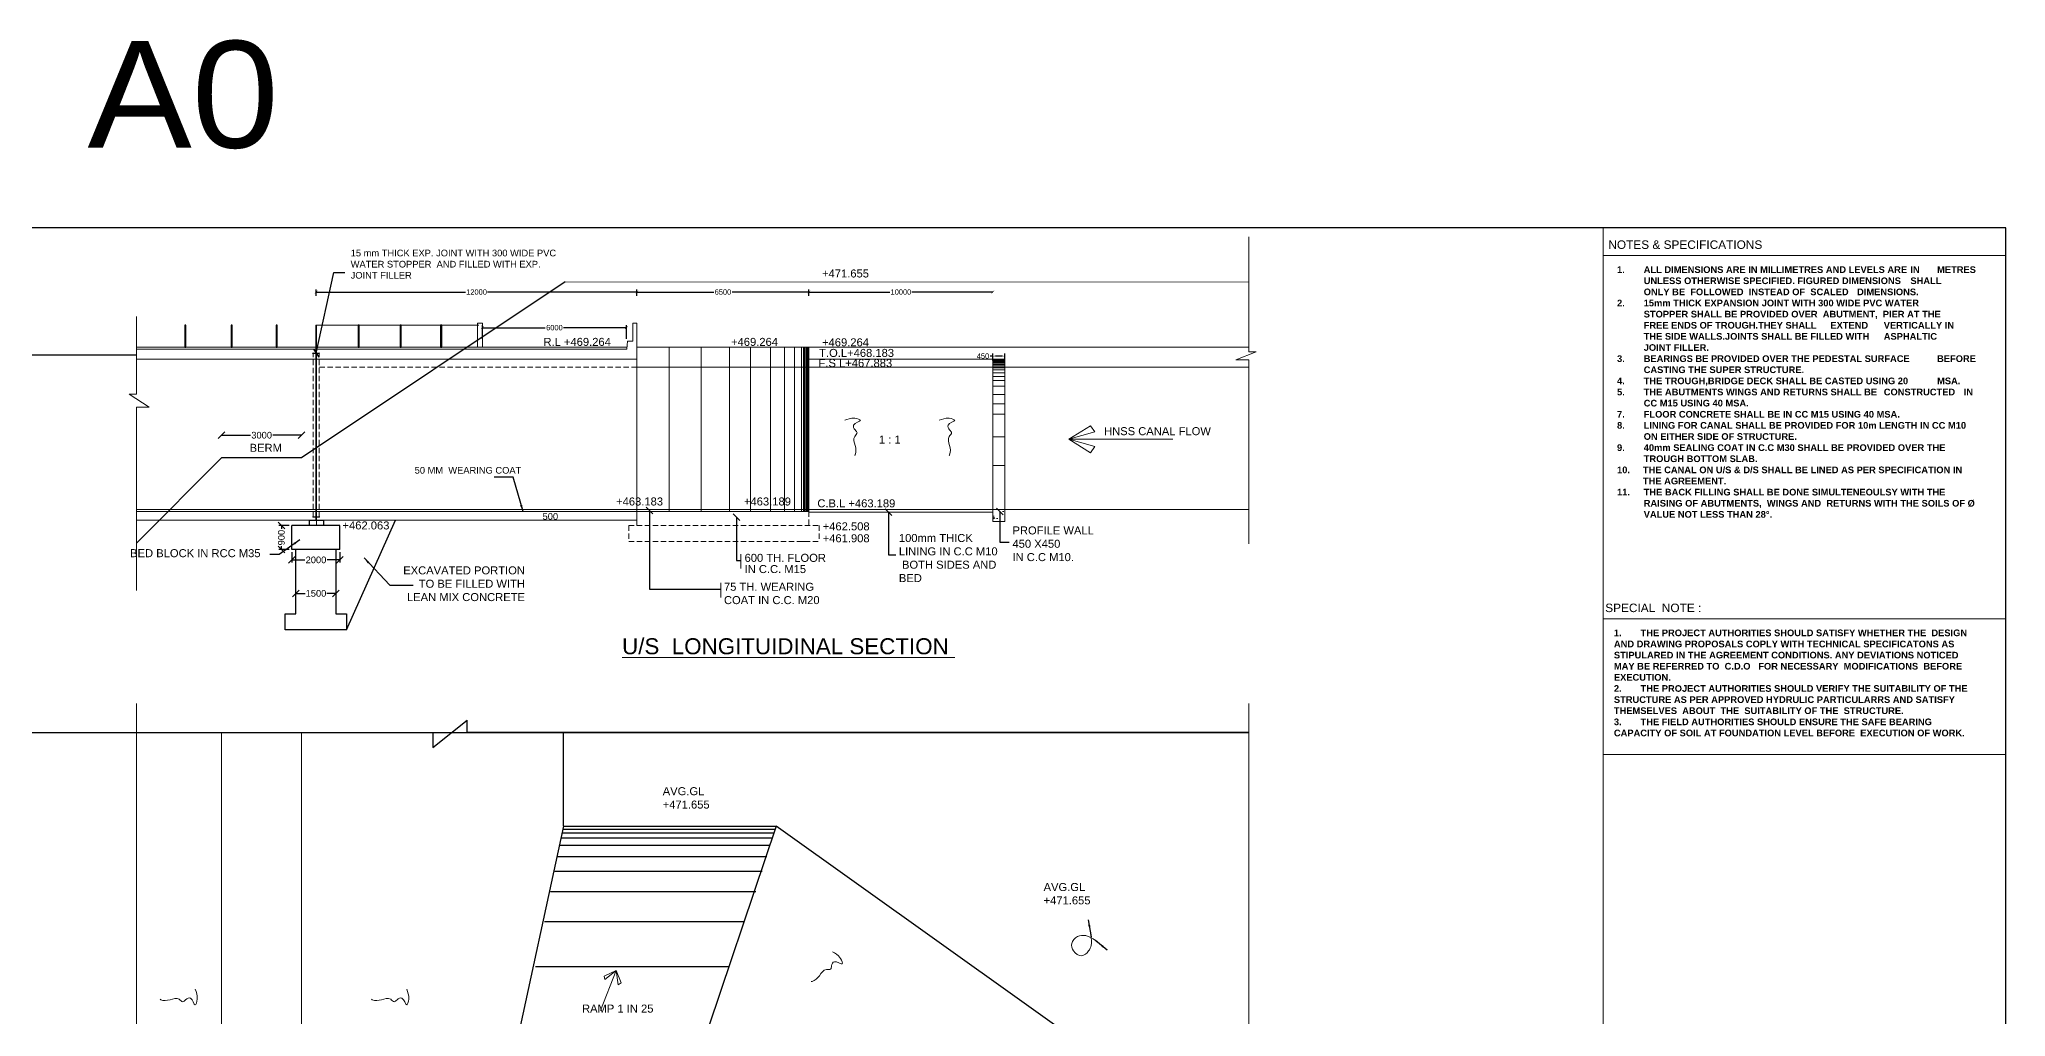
# Model space of a CAD drawing. Extents: x -793889 to 280349, y -1411811 to 21515.
# Drawn here: x -413154 to -339429, y -415725 to -379114 of the extents above; entities that cross this region are included whole.
import ezdxf

# ---------------------------------------------------------------- set-up
doc = ezdxf.new("R2010")
doc.units = 0
doc.header["$LTSCALE"] = 800
doc.header["$MEASUREMENT"] = 0
doc.linetypes.add('DASHDOT', pattern=[1, 0.5, -0.25, 0, -0.25])
doc.linetypes.add('HIDDEN', pattern=[0.375, 0.25, -0.125])
doc.layers.get('0').update_dxf_attribs({"linetype": 'CONTINUOUS'})
doc.layers.get('Defpoints').update_dxf_attribs({"linetype": 'CONTINUOUS'})
for name, color, linetype in [('BD', 6, 'CONTINUOUS'), ('HAT', 8, 'CONTINUOUS'), ('OPEN', 8, 'CONTINUOUS'), ('PLAN', 10, 'CONTINUOUS'), ('TEXT', 133, 'CONTINUOUS')]:
    doc.layers.add(name, color=color, linetype=linetype)
doc.styles.add('123', font='arial.ttf')
doc.styles.add('A', font='swissb.ttf')
doc.styles.add('ROMANS', font='swiss.ttf')
doc.styles.get("Standard").update_dxf_attribs({"font": 'swiss.ttf'})
doc.dimstyles.new('Aqueduct', dxfattribs={"dimscale": 0, "dimtxt": 250, "dimasz": 250, "dimexe": 100, "dimexo": 100, "dimgap": 50, "dimtad": 0, "dimdec": 0, "dimdsep": 46, "dimtxsty": 'ROMANS', "dimblk": 'OBLIQUE', "dimcen": 2.5, "dimclrd": 8, "dimclre": 8, "dimclrt": 7, "dimadec": 0, "dimazin": 0, "dimtfac": 1, "dimtdec": 0, "dimtmove": 2, "dimatfit": 3, "dimfxl": 100, "dimtolj": 1, "dimtzin": 0, "dimarcsym": 0})
doc.dimstyles.get("Standard").update_dxf_attribs({"dimscale": 0, "dimtxt": 250, "dimasz": 150, "dimexe": 200, "dimexo": 100, "dimgap": 100, "dimtad": 1, "dimdec": 4, "dimdsep": 46, "dimlunit": 6, "dimtxsty": 'Standard', "dimblk1": 'OBLIQUE', "dimblk2": 'OBLIQUE', "dimsah": 1, "dimcen": 2.5, "dimclrd": 5, "dimclre": 5, "dimclrt": 7, "dimadec": 0, "dimazin": 0, "dimtfac": 1, "dimtdec": 4, "dimtmove": 2, "dimatfit": 3, "dimldrblk": 'OBLIQUE', "dimfxl": 200, "dimtolj": 1, "dimtzin": 0, "dimarcsym": 0})
doc.dimstyles.new('STANDARD$0', dxfattribs={"dimscale": 88.888889, "dimtxt": 0.02, "dimasz": 0.02, "dimexe": 0.05, "dimexo": 0.1, "dimgap": 0.002, "dimtad": 2, "dimdec": 0, "dimzin": 1, "dimdsep": 46, "dimtxsty": 'Standard', "dimcen": 0.09, "dimadec": 0, "dimazin": 0, "dimtfac": 1, "dimtdec": 4, "dimtofl": 0, "dimtmove": 0, "dimatfit": 3, "dimfxl": 1, "dimtolj": 1, "dimtzin": 1, "dimarcsym": 0})

# ---------------------------------------------------------------- blocks, each defined once
blk = doc.blocks.new('_ArchTick')
at = {"color": 0, "linetype": 'ByBlock', "const_width": 0.15}
blk.add_lwpolyline([(-0.5, -0.5), (0.5, 0.5)], dxfattribs=at)
blk = doc.blocks.new('*D216')
at = {"layer": 'Defpoints', "color": 0, "ltscale": 0.25, "transparency": 16777216}
for p in [(-402774, -388580), (-402774, -388823), (-390747, -388823)]:
    blk.add_point(p, dxfattribs=at)
at = {"layer": 'HAT', "color": 8, "lineweight": -2, "ltscale": 0.25, "transparency": 16777216}
for p, q in [((-402774, -388723), (-402774, -388480)), ((-390747, -388723), (-390747, -388480)), ((-402774, -388580), (-397174, -388580)), ((-390747, -388580), (-396347, -388580))]:
    blk.add_line(p, q, dxfattribs=at)
at = {"layer": 'HAT', "color": 8, "lineweight": -2, "ltscale": 0.25, "transparency": 16777216, "xscale": 100, "yscale": 100, "zscale": 100, "rotation": 180}
blk.add_blockref('_ArchTick', (-402774, -388580), dxfattribs=at)
at = {"layer": 'HAT', "color": 8, "lineweight": -2, "ltscale": 0.25, "transparency": 16777216, "xscale": 100, "yscale": 100, "zscale": 100}
blk.add_blockref('_ArchTick', (-390747, -388580), dxfattribs=at)
at = {"layer": 'HAT', "color": 7, "lineweight": 13, "ltscale": 0.25, "transparency": 16777216, "insert": (-396761, -388580), "char_height": 200, "attachment_point": 5, "style": 'ROMANS'}
blk.add_mtext('\\A1;12000', dxfattribs=at)
blk = doc.blocks.new('*D217')
at = {"layer": 'Defpoints', "color": 0, "ltscale": 0.25, "transparency": 16777216}
for p in [(-390747, -388580), (-390747, -388823), (-384297, -388823)]:
    blk.add_point(p, dxfattribs=at)
at = {"layer": 'HAT', "color": 8, "lineweight": -2, "ltscale": 0.25, "transparency": 16777216}
for p, q in [((-390747, -388723), (-390747, -388480)), ((-384297, -388723), (-384297, -388480)), ((-390747, -388580), (-387868, -388580)), ((-384297, -388580), (-387176, -388580))]:
    blk.add_line(p, q, dxfattribs=at)
at = {"layer": 'HAT', "color": 8, "lineweight": -2, "ltscale": 0.25, "transparency": 16777216, "xscale": 100, "yscale": 100, "zscale": 100, "rotation": 180}
blk.add_blockref('_ArchTick', (-390747, -388580), dxfattribs=at)
at = {"layer": 'HAT', "color": 8, "lineweight": -2, "ltscale": 0.25, "transparency": 16777216, "xscale": 100, "yscale": 100, "zscale": 100}
blk.add_blockref('_ArchTick', (-384297, -388580), dxfattribs=at)
at = {"layer": 'HAT', "color": 7, "lineweight": 13, "ltscale": 0.25, "transparency": 16777216, "insert": (-387522, -388580), "char_height": 200, "attachment_point": 5, "style": 'ROMANS'}
blk.add_mtext('\\A1;6500', dxfattribs=at)
blk = doc.blocks.new('*D218')
at = {"layer": 'Defpoints', "color": 0, "ltscale": 0.25, "transparency": 16777216}
for p in [(-384297, -388580), (-384297, -388580), (-377403, -388580)]:
    blk.add_point(p, dxfattribs=at)
at = {"layer": 'HAT', "color": 8, "lineweight": -2, "ltscale": 0.25, "transparency": 16777216}
for p, q in [((-384297, -388580), (-381264, -388580)), ((-377403, -388580), (-380436, -388580))]:
    blk.add_line(p, q, dxfattribs=at)
at = {"layer": 'HAT', "color": 8, "lineweight": -2, "ltscale": 0.25, "transparency": 16777216, "xscale": 100, "yscale": 100, "zscale": 100, "rotation": 180}
blk.add_blockref('_ArchTick', (-384297, -388580), dxfattribs=at)
at = {"layer": 'HAT', "color": 8, "lineweight": -2, "ltscale": 0.25, "transparency": 16777216, "xscale": 100, "yscale": 100, "zscale": 100}
blk.add_blockref('_ArchTick', (-377403, -388580), dxfattribs=at)
at = {"layer": 'HAT', "color": 7, "lineweight": 13, "ltscale": 0.25, "transparency": 16777216, "insert": (-380850, -388580), "char_height": 200, "attachment_point": 5, "style": 'ROMANS'}
blk.add_mtext('\\A1;10000', dxfattribs=at)
blk = doc.blocks.new('*D219')
at = {"layer": 'Defpoints', "color": 0, "ltscale": 0.25, "transparency": 16777216}
for p in [(-396539, -389915), (-396539, -390435), (-391143, -390435)]:
    blk.add_point(p, dxfattribs=at)
at = {"layer": 'HAT', "color": 8, "lineweight": -2, "ltscale": 0.25, "transparency": 16777216}
for p, q in [((-396539, -390335), (-396539, -389815)), ((-396539, -389915), (-394187, -389915)), ((-391143, -389915), (-393495, -389915)), ((-391143, -390335), (-391143, -389815))]:
    blk.add_line(p, q, dxfattribs=at)
at = {"layer": 'HAT', "color": 8, "lineweight": -2, "ltscale": 0.25, "transparency": 16777216, "xscale": 100, "yscale": 100, "zscale": 100, "rotation": 180}
blk.add_blockref('_ArchTick', (-396539, -389915), dxfattribs=at)
at = {"layer": 'HAT', "color": 8, "lineweight": -2, "ltscale": 0.25, "transparency": 16777216, "xscale": 100, "yscale": 100, "zscale": 100}
blk.add_blockref('_ArchTick', (-391143, -389915), dxfattribs=at)
at = {"layer": 'HAT', "color": 7, "lineweight": 13, "ltscale": 0.25, "transparency": 16777216, "insert": (-393841, -389915), "char_height": 200, "attachment_point": 5, "style": 'ROMANS'}
blk.add_mtext('\\A1;6000', dxfattribs=at)
blk = doc.blocks.new('*D220')
at = {"layer": 'Defpoints', "color": 0, "ltscale": 0.25, "transparency": 16777216}
for p in [(-377403, -390979), (-377403, -391139), (-376953, -391139)]:
    blk.add_point(p, dxfattribs=at)
at = {"layer": 'HAT', "color": 8, "lineweight": -2, "ltscale": 0.25, "transparency": 16777216}
for p, q in [((-377403, -390979), (-377503, -390979)), ((-377403, -391139), (-377403, -390879)), ((-377053, -390979), (-377303, -390979)), ((-376953, -391139), (-376953, -390879))]:
    blk.add_line(p, q, dxfattribs=at)
at = {"layer": 'HAT', "color": 8, "ltscale": 0.25, "transparency": 16777216}
for points in [[(-377303, -390962), (-377303, -390996), (-377403, -390979)], [(-377053, -390962), (-377053, -390996), (-376953, -390979)]]:
    blk.add_solid(points, dxfattribs=at)
at = {"layer": 'HAT', "color": 0, "lineweight": 13, "ltscale": 0.25, "transparency": 16777216, "insert": (-377773, -390979), "char_height": 200, "attachment_point": 5, "style": 'ROMANS'}
blk.add_mtext('\\A1;450', dxfattribs=at)
blk = doc.blocks.new('_OBLIQUE')
at = {"color": 0, "linetype": 'ByBlock'}
blk.add_line((-0.5, -0.5), (0.5, 0.5), dxfattribs=at)
blk = doc.blocks.new('*D221')
at = {"color": 8, "lineweight": -2, "ltscale": 0.25, "transparency": 16777216}
for p, q in [((-403782, -397330), (-404180, -397330)), ((-404080, -397330), (-404080, -397454)), ((-404080, -398230), (-404080, -398105)), ((-403782, -398230), (-404180, -398230))]:
    blk.add_line(p, q, dxfattribs=at)
at = {"layer": 'Defpoints', "color": 0, "ltscale": 0.25, "transparency": 16777216}
for p in [(-403682, -397330), (-404080, -398230), (-403682, -398230)]:
    blk.add_point(p, dxfattribs=at)
at = {"color": 8, "lineweight": -2, "ltscale": 0.25, "transparency": 16777216, "xscale": 250, "yscale": 250, "zscale": 250}
for p, rotation in [((-404080, -397330), 90), ((-404080, -398230), 270)]:
    blk.add_blockref('_OBLIQUE', p, dxfattribs=dict(at, rotation=rotation))
at = {"color": 7, "ltscale": 0.25, "transparency": 16777216, "insert": (-404080, -397780), "char_height": 250, "attachment_point": 5, "rotation": 90, "style": 'ROMANS'}
blk.add_mtext('\\A1;900', dxfattribs=at)
blk = doc.blocks.new('*D215')
at = {"color": 8, "lineweight": -2, "ltscale": 0.25, "transparency": 16777216}
for p, q in [((-403682, -398330), (-403682, -398715)), ((-403682, -398615), (-403202, -398615)), ((-401882, -398615), (-402362, -398615)), ((-401882, -398330), (-401882, -398715))]:
    blk.add_line(p, q, dxfattribs=at)
at = {"layer": 'Defpoints', "color": 0, "ltscale": 0.25, "transparency": 16777216}
for p in [(-403682, -398230), (-403682, -398615), (-401882, -398230)]:
    blk.add_point(p, dxfattribs=at)
at = {"color": 8, "lineweight": -2, "ltscale": 0.25, "transparency": 16777216, "xscale": 250, "yscale": 250, "zscale": 250, "rotation": 180}
blk.add_blockref('_OBLIQUE', (-403682, -398615), dxfattribs=at)
at = {"color": 8, "lineweight": -2, "ltscale": 0.25, "transparency": 16777216, "xscale": 250, "yscale": 250, "zscale": 250}
blk.add_blockref('_OBLIQUE', (-401882, -398615), dxfattribs=at)
at = {"color": 7, "ltscale": 0.25, "transparency": 16777216, "insert": (-402782, -398615), "char_height": 250, "attachment_point": 5, "style": 'ROMANS'}
blk.add_mtext('\\A1;2000', dxfattribs=at)
blk = doc.blocks.new('*D247')
at = {"color": 8, "lineweight": -2, "ltscale": 0.25, "transparency": 16777216}
for p, q in [((-403532, -399869), (-403191, -399869)), ((-402032, -399869), (-402373, -399869))]:
    blk.add_line(p, q, dxfattribs=at)
at = {"layer": 'Defpoints', "color": 0, "ltscale": 0.25, "transparency": 16777216}
for p in [(-403532, -399869), (-402032, -399869), (-402032, -399869)]:
    blk.add_point(p, dxfattribs=at)
at = {"color": 8, "lineweight": -2, "ltscale": 0.25, "transparency": 16777216, "xscale": 250, "yscale": 250, "zscale": 250, "rotation": 180}
blk.add_blockref('_OBLIQUE', (-403532, -399869), dxfattribs=at)
at = {"color": 8, "lineweight": -2, "ltscale": 0.25, "transparency": 16777216, "xscale": 250, "yscale": 250, "zscale": 250}
blk.add_blockref('_OBLIQUE', (-402032, -399869), dxfattribs=at)
at = {"color": 7, "ltscale": 0.25, "transparency": 16777216, "insert": (-402782, -399869), "char_height": 250, "attachment_point": 5, "style": 'ROMANS'}
blk.add_mtext('\\A1;1500', dxfattribs=at)
blk = doc.blocks.new('*D248')
at = {"color": 8, "lineweight": -2, "ltscale": 0.25, "transparency": 16777216}
for p, q in [((-406319, -393944), (-405241, -393944)), ((-403319, -393944), (-404397, -393944))]:
    blk.add_line(p, q, dxfattribs=at)
at = {"layer": 'Defpoints', "color": 0, "ltscale": 0.25, "transparency": 16777216}
for p in [(-406319, -393944), (-403319, -393944), (-403319, -393944)]:
    blk.add_point(p, dxfattribs=at)
at = {"color": 8, "lineweight": -2, "ltscale": 0.25, "transparency": 16777216, "xscale": 250, "yscale": 250, "zscale": 250, "rotation": 180}
blk.add_blockref('_OBLIQUE', (-406319, -393944), dxfattribs=at)
at = {"color": 8, "lineweight": -2, "ltscale": 0.25, "transparency": 16777216, "xscale": 250, "yscale": 250, "zscale": 250}
blk.add_blockref('_OBLIQUE', (-403319, -393944), dxfattribs=at)
at = {"color": 7, "ltscale": 0.25, "transparency": 16777216, "insert": (-404819, -393944), "char_height": 250, "attachment_point": 5, "style": 'ROMANS'}
blk.add_mtext('\\A1;3000', dxfattribs=at)

msp = doc.modelspace()

# ---------------------------------------------------------------- hatches: boundary and pattern name
at = {"layer": 'BD', "lineweight": 13, "ltscale": 0.25}
h = msp.add_hatch(color=256, dxfattribs=at)
h.paths.add_polyline_path([(-402669.48405, -390861.45611, -0.4142135624), (-402655.50083, -390875.43933, -0.4142135624), (-402669.48405, -390889.42255)])
h.paths.add_polyline_path([(-402683.46727, -390875.43933), (-402669.48405, -390875.43933), (-402669.48405, -390889.42255, -0.4142135624)])
h.paths.add_polyline_path([(-402789.48405, -390857.54068, -0.2010446828), (-402774.48405, -390857.54068), (-402774.48405, -390875.43933), (-402789.48405, -390875.43933)])
h.paths.add_polyline_path([(-402789.48405, -390875.43933), (-402781.98405, -390875.43933), (-402774.48405, -390875.43933), (-402774.48405, -390893.33799, -0.2010446828), (-402789.48405, -390893.33799)])
h.paths.add_polyline_path([(-402774.48405, -390875.43933), (-402762.57757, -390875.43933, -0.3022275371), (-402774.48405, -390893.33799)])
h.paths.add_polyline_path([(-402774.48405, -390857.54068, -0.3022275371), (-402762.57757, -390875.43933), (-402774.48405, -390875.43933)])
h.paths.add_polyline_path([(-402789.48405, -390857.54068), (-402789.48405, -390875.43933), (-402801.39054, -390875.43933, -0.3022275371)])
h.paths.add_polyline_path([(-402801.39054, -390875.43933), (-402789.48405, -390875.43933), (-402789.48405, -390893.33799, -0.3022275371)])
h.paths.add_polyline_path([(-402894.48405, -390861.45611, -0.4142135624), (-402880.50083, -390875.43933), (-402894.48405, -390875.43933)])
h.paths.add_polyline_path([(-402894.48405, -390875.43933), (-402880.50083, -390875.43933, -0.4142135624), (-402894.48405, -390889.42255)])
h.paths.add_polyline_path([(-402894.48405, -390861.45611), (-402894.48405, -390889.42255, -0.4142135624), (-402908.46727, -390875.43933, -0.4142135624)])
h.paths.add_polyline_path([(-402763.23274, -390870.43933), (-402682.54278, -390870.43933, 0.0916720437), (-402683.46727, -390875.43933), (-402762.57757, -390875.43933, 0.0652385559)])
h.paths.add_polyline_path([(-402762.57757, -390875.43933), (-402683.46727, -390875.43933, 0.0916720437), (-402682.54278, -390880.43933), (-402763.23274, -390880.43933, 0.0652385559)])
h.paths.add_polyline_path([(-402881.42532, -390870.43933), (-402800.73537, -390870.43933, 0.0652385559), (-402801.39054, -390875.43933), (-402880.50083, -390875.43933, 0.0916720437)])
h.paths.add_polyline_path([(-402880.50083, -390875.43933), (-402801.39054, -390875.43933, 0.0652385559), (-402800.73537, -390880.43933), (-402881.42532, -390880.43933, 0.0916720437)])
for points in [[(-402669.48405, -390861.45611), (-402669.48405, -390875.43933), (-402683.46727, -390875.43933, -0.4142135624)], [(-402661.98405, -396988.66917), (-402661.98405, -397002.65239), (-402675.96727, -397002.65239, -0.4142135624)]]:
    msp.add_hatch(color=256, dxfattribs=at).paths.add_polyline_path(points)
h = msp.add_hatch(color=256, dxfattribs=at)
h.paths.add_polyline_path([(-402661.98405, -396988.66917, -0.4142135624), (-402648.00083, -397002.65239, -0.4142135624), (-402661.98405, -397016.63561)])
h.paths.add_polyline_path([(-402675.96727, -397002.65239), (-402661.98405, -397002.65239), (-402661.98405, -397016.63561, -0.4142135624)])
h.paths.add_polyline_path([(-402781.98405, -396984.75374, -0.2010446828), (-402766.98405, -396984.75374), (-402766.98405, -397002.65239), (-402781.98405, -397002.65239)])
h.paths.add_polyline_path([(-402781.98405, -397002.65239), (-402774.48405, -397002.65239), (-402766.98405, -397002.65239), (-402766.98405, -397020.55104, -0.2010446828), (-402781.98405, -397020.55104)])
h.paths.add_polyline_path([(-402766.98405, -397002.65239), (-402755.07757, -397002.65239, -0.3022275371), (-402766.98405, -397020.55104)])
h.paths.add_polyline_path([(-402766.98405, -396984.75374, -0.3022275371), (-402755.07757, -397002.65239), (-402766.98405, -397002.65239)])
h.paths.add_polyline_path([(-402781.98405, -396984.75374), (-402781.98405, -397002.65239), (-402793.89054, -397002.65239, -0.3022275371)])
h.paths.add_polyline_path([(-402793.89054, -397002.65239), (-402781.98405, -397002.65239), (-402781.98405, -397020.55104, -0.3022275371)])
h.paths.add_polyline_path([(-402886.98405, -396988.66917, -0.4142135624), (-402873.00083, -397002.65239), (-402886.98405, -397002.65239)])
h.paths.add_polyline_path([(-402886.98405, -397002.65239), (-402873.00083, -397002.65239, -0.4142135624), (-402886.98405, -397016.63561)])
h.paths.add_polyline_path([(-402886.98405, -396988.66917), (-402886.98405, -397016.63561, -0.4142135624), (-402900.96727, -397002.65239, -0.4142135624)])
h.paths.add_polyline_path([(-402755.73274, -396997.65239), (-402675.04278, -396997.65239, 0.0916720437), (-402675.96727, -397002.65239), (-402755.07757, -397002.65239, 0.0652385559)])
h.paths.add_polyline_path([(-402755.07757, -397002.65239), (-402675.96727, -397002.65239, 0.0916720437), (-402675.04278, -397007.65239), (-402755.73274, -397007.65239, 0.0652385559)])
h.paths.add_polyline_path([(-402873.92532, -396997.65239), (-402793.23537, -396997.65239, 0.0652385559), (-402793.89054, -397002.65239), (-402873.00083, -397002.65239, 0.0916720437)])
h.paths.add_polyline_path([(-402873.00083, -397002.65239), (-402793.89054, -397002.65239, 0.0652385559), (-402793.23537, -397007.65239), (-402873.92532, -397007.65239, 0.0916720437)])
at = {"layer": 'HAT', "lineweight": 13, "ltscale": 0.25}
h = msp.add_hatch(dxfattribs=at)
h.set_pattern_fill('AR-CONC', color=256, scale=100, style=0)
h.set_pattern_definition([(130, (-383017.86, 54204.36), (-717.2602, -62.7521), [75, -825]), (185, (-383017.86, 54204.4), (138.7513, 752.1921), [60, -660]), (79.5486, (-383077.6, 54199.1), (-578.5094, 689.4395), [63.7402, -701.1421]), (133.8158, (-383017.9, 54404.4), (-1067.241, -165.519), [112.5, -1237.5]), (83.3644, (-383106.8, 54390.6), (-934.6627, 974.1179), [95.6103, -1051.713]), (188.8158, (-383017.9, 54404.4), (-934.662, 974.1186), [90, -990]), (159, (-383117.86, 54354.36), (-596.90705, -402.6189), [75, -825]), (214, (-383117.86, 54354.4), (-243.3153, 725.15), [60, -660]), (108.5486, (-383167.6, 54320.8), (-840.2226, 322.5305), [63.7402, -701.1421]), (142.5, (-383017.86, 54204.36), (-12.15986, 332.89385), [0, -652, 0, -670, 0, -662.5]), (172.5, (-383017.86, 54204.36), (-263.06954, 394.4117), [0, -382, 0, -637, 0, -252.5]), (212.5, (-382794.86, 54204.36), (-533.82244, -22.55487), [0, -250, 0, -780, 0, -1035]), (222.5, (-382694.86, 54204.36), (-583.18617, 100.105), [0, -325, 0, -518, 0, -735])])
h.paths.add_polyline_path([(-376952.71672, -396729.69773), (-376952.71672, -397179.69773), (-377402.71672, -397179.69773), (-377402.71672, -396729.69773)])

# ---------------------------------------------------------------- linework, layer by layer
at = {"ltscale": 0.25}
for p, q in [((-393433.40309, -388203.36761), (-403318.89827, -394793.69773)), ((-409516.9738, -390947.2726), (-414781.23349, -390947.2726)), ((-409516.9738, -397991.77326), (-406318.89827, -394793.69773)), ((-403318.89827, -394793.69773), (-406318.89827, -394793.69773)), ((-401881.98405, -397329.69773), (-403681.98405, -397329.69773)), ((-403681.98405, -398229.69773), (-403681.98405, -397329.69773)), ((-402031.98405, -397329.69773), (-403531.98405, -397329.69773)), ((-401881.98405, -398229.69773), (-401881.98405, -397329.69773)), ((-401631.98405, -401229.69773), (-399803.1266, -397129.69773)), ((-401881.98405, -398229.69773), (-403681.98405, -398229.69773)), ((-403531.98405, -400629.69773), (-403531.98405, -398229.69773)), ((-402031.98405, -398229.69773), (-402031.98405, -400629.69773)), ((-403931.98405, -401229.69773), (-403931.98405, -400629.69773)), ((-403931.98405, -400629.69773), (-403531.98405, -400629.69773)), ((-402031.98405, -400629.69773), (-401631.98405, -400629.69773)), ((-401631.98405, -400629.69773), (-401631.98405, -401229.69773)), ((-403531.98405, -401229.69773), (-403931.98405, -401229.69773)), ((-401631.98405, -401229.69773), (-403531.98405, -401229.69773)), ((-398395.49389, -405645.58341), (-397109.44512, -404619.88763)), ((-397109.44512, -405081.70485), (-397109.44512, -404619.88763)), ((-425902.7134, -405081.70485), (-367802.40838, -405081.70485)), ((-398395.49389, -405081.70485), (-398395.49389, -405645.58341)), ((-367802.40838, -405081.70485), (-397109.44512, -405081.70485)), ((-367802.40838, -405081.70485), (-397109.44512, -405081.70485)), ((-393495.39827, -408588.07047), (-393495.39827, -405081.70485)), ((-393495.39827, -408588.07047), (-397095.39827, -425188.07047)), ((-393582.96012, -409025.87969), (-385666.14602, -409025.87969)), ((-393545.2927, -408837.54258), (-385607.53031, -408837.54258)), ((-393518.24985, -408702.32836), (-385565.44792, -408702.32836)), ((-393495.39827, -408588.07047), (-385529.88771, -408588.07047)), ((-385529.88771, -408588.07047), (-391131.98405, -425188.07047)), ((-373175.27818, -417388.07047), (-385529.88771, -408588.07047)), ((-393722.04098, -409721.28402), (-385882.57502, -409721.28402)), ((-393638.49696, -409303.56392), (-385752.569, -409303.56392)), ((-393831.66246, -410269.39139), (-386053.16114, -410269.39139)), ((-393986.15984, -411041.87831), (-386293.58037, -411041.87831)), ((-394210.16665, -412161.91237), (-386735.97245, -412161.91237)), ((-394546.43577, -413843.25794), (-387303.3857, -413843.25794))]:
    msp.add_line(p, q, dxfattribs=at)
for points in [[(-459428.76993, -486169.68031), (-339428.76993, -486169.68031), (-339428.76993, -386169.68031), (-459428.76993, -386169.68031)], [(-407659.48384, -389819.69773), (-407701.73708, -389819.69773), (-407701.73708, -390644.69773), (-407659.48384, -390644.69773)], [(-405921.58308, -389819.69773), (-405963.83632, -389819.69773), (-405963.83632, -390644.69773), (-405921.58308, -390644.69773)], [(-404234.80167, -389819.69773), (-404277.0549, -389819.69773), (-404277.0549, -390644.69773), (-404234.80167, -390644.69773)], [(-401162.50056, -389819.69773), (-401204.7538, -389819.69773), (-401204.7538, -390644.69773), (-401162.50056, -390644.69773)], [(-399585.13541, -389819.69773), (-399627.38865, -389819.69773), (-399627.38865, -390644.69773), (-399585.13541, -390644.69773)], [(-398067.31471, -389819.69773), (-398109.56795, -389819.69773), (-398109.56795, -390644.69773), (-398067.31471, -390644.69773)], [(-402505.29831, -397329.69773), (-403029.29929, -397329.69773), (-403029.29929, -397129.44158), (-402505.29831, -397129.44158)]]:
    msp.add_lwpolyline(points, close=True, dxfattribs=at)
at = {"layer": 'BD', "color": 4, "lineweight": 13}
msp.add_line((-354525.67451, -486169.68031), (-354525.67451, -386169.68031), dxfattribs=at)
at = {"layer": 'HAT', "color": 1, "lineweight": 13, "ltscale": 0.25}
for p, q in [((-393433.40309, -388203.36761), (-367802.40838, -388211.17848)), ((-402781.98405, -389819.69773), (-402781.98405, -390644.69773)), ((-402766.98405, -389819.69773), (-396670.00132, -389819.69773)), ((-396727.71894, -390644.69773), (-396727.71894, -389744.69773)), ((-396727.71894, -389744.69773), (-396539.44463, -389744.69773)), ((-396539.44463, -389744.69773), (-396539.44463, -390644.69773)), ((-390746.98405, -389744.69773), (-390906.98405, -389744.69773)), ((-390906.98405, -389744.69773), (-390906.98405, -390419.69773)), ((-390746.98405, -390644.69773), (-390746.98405, -389744.69773)), ((-402781.98405, -390644.69773), (-409516.9738, -390644.69773)), ((-402781.98405, -390719.69773), (-409516.9738, -390719.69773)), ((-391125.73405, -390644.69773), (-402766.98405, -390644.69773)), ((-391131.98405, -390719.69773), (-402766.98405, -390719.69773)), ((-391106.98405, -390419.69773), (-391131.98405, -390719.69773)), ((-390906.98405, -390419.69773), (-391106.98405, -390419.69773)), ((-390746.98405, -390644.69773), (-384296.98405, -390644.69773)), ((-390746.98405, -397329.69773), (-390746.98405, -390644.69773)), ((-384296.98405, -390644.69773), (-376952.71672, -390648.17848)), ((-376952.71672, -390648.17848), (-367802.40838, -390648.17848)), ((-402781.98405, -391099.69773), (-409516.9738, -391099.69773)), ((-390746.98405, -391099.69773), (-402766.98405, -391099.69773)), ((-390746.98405, -396729.69773), (-390746.98405, -391069.69773)), ((-376952.71672, -391097.69773), (-384296.98405, -391097.69773)), ((-377402.71672, -396729.69773), (-377402.71672, -391097.69773)), ((-376952.71672, -397179.69773), (-376952.71672, -391097.69773)), ((-376952.71672, -391394.0775), (-376952.71672, -391097.69773)), ((-376952.71672, -396729.69773), (-376952.71672, -394998.94773)), ((-402781.98405, -396729.69773), (-409516.9738, -396729.69773)), ((-402792.60311, -396805.4533), (-409516.9738, -396805.4533)), ((-402781.98405, -397129.69773), (-409516.9738, -397129.69773)), ((-390757.60311, -396805.4533), (-402777.60311, -396805.4533)), ((-390746.98405, -396729.69773), (-402766.98405, -396729.69773)), ((-390746.98405, -397129.69773), (-402766.98405, -397129.69773)), ((-390746.98405, -396729.69773), (-367802.40838, -396729.69773)), ((-390746.98405, -396805.4533), (-384296.98405, -396805.4533)), ((-384296.98405, -396829.69773), (-377402.71672, -396829.69773)), ((-377402.71672, -397179.69773), (-377402.71672, -396729.69773)), ((-376952.71672, -397179.69773), (-377402.71672, -397179.69773)), ((-376960.21672, -396729.69773), (-368322.8411, -396729.69773)), ((-376952.71672, -397179.69773), (-376953.16672, -397179.69773)), ((-376952.71672, -396729.69773), (-376952.71672, -397179.69773)), ((-376952.71672, -396729.69773), (-376952.71672, -397179.69773)), ((-384311.40157, -397929.69773), (-384611.40157, -397929.69773)), ((-392113.73692, -415489.7398), (-391527.90705, -414001.74714)), ((-391974.11534, -414207.90011), (-391527.90705, -414001.74714)), ((-391953.18242, -414337.90914), (-391974.11534, -414207.90011)), ((-391527.90705, -414001.74714), (-391953.18242, -414337.90914)), ((-391527.90705, -414001.74714), (-391445.95145, -414537.60842)), ((-391342.0049, -414456.76503), (-391527.90705, -414001.74714)), ((-391953.18242, -414337.90914), (-391953.18242, -414337.90914)), ((-391445.95145, -414537.60842), (-391342.0049, -414456.76503)), ((-391445.95145, -414537.60842), (-391445.95145, -414537.60842))]:
    msp.add_line(p, q, dxfattribs=at)
at = {"layer": 'HAT', "lineweight": 13, "ltscale": 0.25}
for p, q in [((-402781.98405, -389819.69773), (-402781.98405, -397119.69773)), ((-402766.98405, -389819.69773), (-402781.98405, -389819.69773)), ((-402766.98405, -389819.69773), (-402766.98405, -397329.69773)), ((-389533.78155, -396805.4533), (-389533.78155, -390644.69773)), ((-388338.13443, -396805.4533), (-388338.13443, -390644.69773)), ((-387281.5182, -396805.4533), (-387281.5182, -390644.69773)), ((-386495.78916, -396805.4533), (-386495.78916, -390644.69773)), ((-385741.14621, -396805.4533), (-385741.14621, -390644.69773)), ((-385212.29814, -396805.4533), (-385212.29814, -390644.69773)), ((-384846.17268, -396805.4533), (-384846.17268, -390644.69773)), ((-384581.74909, -396805.4533), (-384581.74909, -390644.69773)), ((-384506.23909, -396805.4533), (-384506.23909, -390644.69773)), ((-384459.70668, -396805.4533), (-384459.70668, -390644.69773)), ((-384414.15139, -396805.4533), (-384414.15139, -390644.69773)), ((-384378.34537, -396805.4533), (-384378.34537, -390644.69773)), ((-384345.29365, -396805.4533), (-384345.29365, -390644.69773)), ((-384326.01349, -396805.4533), (-384326.01349, -390644.69773)), ((-384312.24284, -396805.4533), (-384312.24284, -390644.69773)), ((-384301.3556, -396805.4533), (-384301.3556, -390644.69773)), ((-384296.98405, -396805.4533), (-384296.98405, -390644.69773)), ((-402781.98405, -390875.43933), (-402894.48405, -390875.43933)), ((-402800.73537, -390870.43933), (-402881.42532, -390870.43933)), ((-402800.73537, -390880.43933), (-402881.42532, -390880.43933)), ((-402774.48405, -390875.43933), (-402669.48405, -390875.43933)), ((-402763.23274, -390870.43933), (-402682.54278, -390870.43933)), ((-402763.23274, -390880.43933), (-402682.54278, -390880.43933)), ((-376952.71672, -391097.69773), (-377402.71672, -391097.69773)), ((-376952.71672, -391104.36172), (-377402.71672, -391104.36172)), ((-376952.71672, -391112.3587), (-377402.71672, -391112.3587)), ((-376952.71672, -391121.68819), (-377402.71672, -391121.68819)), ((-376952.71672, -391139.01467), (-377402.71672, -391139.01467)), ((-376952.71672, -391160.33962), (-377402.71672, -391160.33962)), ((-376952.71672, -391184.33009), (-377402.71672, -391184.33009)), ((-376952.71672, -391213.65156), (-377402.71672, -391213.65156)), ((-376952.71672, -391249.99111), (-377402.71672, -391249.99111)), ((-376952.71672, -391298.44339), (-377402.71672, -391298.44339)), ((-376952.71672, -391349.92443), (-377402.71672, -391349.92443)), ((-376952.71672, -391412.96361), (-377402.71672, -391412.96361)), ((-376952.71672, -391498.31002), (-377402.71672, -391498.31002)), ((-376952.71672, -391610.41149), (-377402.71672, -391610.41149)), ((-376952.71672, -391740.68079), (-377402.71672, -391740.68079)), ((-376952.71672, -391892.74056), (-377402.71672, -391892.74056)), ((-376952.71672, -392103.74158), (-377402.71672, -392103.74158)), ((-376952.71672, -392422.18269), (-377402.71672, -392422.18269)), ((-376952.71672, -392769.83788), (-377402.71672, -392769.83788)), ((-376952.71672, -393156.41685), (-377402.71672, -393156.41685)), ((-373745.49932, -393592.08517), (-374549.07034, -394096.98367)), ((-373580.41334, -393821.78752), (-373745.49932, -393592.08517)), ((-376952.71672, -394010.16164), (-377402.71672, -394010.16164)), ((-374549.07034, -394096.98367), (-373580.41334, -393821.78752)), ((-370658.92119, -394096.98367), (-374549.07034, -394096.98367)), ((-374549.07034, -394096.98367), (-373580.41334, -394372.17981)), ((-373745.49932, -394601.88217), (-374549.07034, -394096.98367)), ((-373580.41334, -394372.17981), (-373745.49932, -394601.88217)), ((-376952.71672, -395077.34261), (-377402.71672, -395077.34261)), ((-402781.98405, -396729.69773), (-402781.98405, -396287.90718)), ((-402766.98405, -396729.69773), (-402766.98405, -396287.90718)), ((-402774.48405, -397002.65239), (-402886.98405, -397002.65239)), ((-402793.23537, -396997.65239), (-402873.92532, -396997.65239)), ((-402793.23537, -397007.65239), (-402873.92532, -397007.65239)), ((-402766.98405, -397002.65239), (-402661.98405, -397002.65239)), ((-402755.73274, -396997.65239), (-402675.04278, -396997.65239)), ((-402755.73274, -397007.65239), (-402675.04278, -397007.65239)), ((-376952.71672, -396729.69773), (-377402.71672, -396729.69773)), ((-406318.89827, -405081.70485), (-406318.89827, -442869.07047)), ((-403318.89827, -405081.70485), (-403318.89827, -442869.07047))]:
    msp.add_line(p, q, dxfattribs=at)
at = {"layer": 'HAT', "color": 6, "lineweight": 13, "ltscale": 0.25}
for p, q in [((-402781.98405, -389819.69773), (-402781.98405, -389819.69773)), ((-390746.98405, -391069.69773), (-390746.98405, -390719.69773)), ((-402781.98405, -397119.69773), (-402766.98405, -397119.69773)), ((-402774.48405, -397119.69773), (-402774.48405, -396878.19873))]:
    msp.add_line(p, q, dxfattribs=at)
at = {"layer": 'HAT', "color": 5, "lineweight": 13, "ltscale": 0.25}
msp.add_line((-367802.40838, -391397.69773), (-390746.98405, -391397.69773), dxfattribs=at)
at = {"layer": 'HAT', "color": 252, "lineweight": 13, "ltscale": 0.25}
for p, q in [((-386846.89801, -398403.31845), (-386846.89801, -398941.54771)), ((-387605.31332, -399479.00733), (-387605.31332, -400017.2366))]:
    msp.add_line(p, q, dxfattribs=at)
at = {"layer": 'HAT', "color": 9, "lineweight": 13, "ltscale": 0.25}
for points in [[(-409516.9738, -403991.61636), (-409516.9738, -438288.27147), (-409247.51539, -438288.27147), (-410002.48974, -438913.29486), (-409516.9738, -438913.29486), (-409516.9738, -481431.35169)], [(-367802.40838, -403991.61636), (-367802.40838, -438615.26972), (-367532.94997, -438615.26972), (-368287.92432, -438913.29486), (-367802.40838, -438913.29486), (-367802.40838, -482725.6793)]]:
    msp.add_lwpolyline(points, dxfattribs=at)
at = {"layer": 'HAT', "lineweight": 13, "ltscale": 0.25}
for centre in [(-402894.48405, -390875.43933), (-402669.48405, -390875.43933), (-402886.98405, -397002.65239), (-402661.98405, -397002.65239)]:
    msp.add_circle(centre, 13.98322, dxfattribs=at)
msp.add_spline([(-373113.8575, -413229.78462), (-373557.7991, -412873.8314), (-373920.86396, -412690.74589), (-374227.69872, -412726.04733), (-374441.87956, -412983.61807), (-374380.35492, -413259.21182), (-374074.49544, -413447.53632), (-373817.29288, -413265.34831), (-373713.56589, -413061.15426), (-373727.12861, -412680.21568), (-373780.95567, -412331.80955)], degree=3, dxfattribs=at)
at = {"layer": 'OPEN', "lineweight": 13}
for points in [[(-367802.40838, -386506.16421), (-367802.40838, -390818.72018), (-367532.94997, -390818.72018), (-368287.92432, -391116.74533), (-367802.40838, -391116.74533), (-367802.40838, -398013.67819)], [(-409516.9738, -389492.69221), (-409516.9738, -392401.85299), (-409786.43221, -392401.85299), (-409031.45786, -392893.2488), (-409516.9738, -392893.2488), (-409516.9738, -399762.08461)]]:
    msp.add_lwpolyline(points, dxfattribs=at)
at = {"layer": 'PLAN', "color": 4, "lineweight": 13}
for p, q in [((-354525.67451, -387216.99247), (-339428.76993, -387216.99247)), ((-354525.67451, -400824.12648), (-339428.76993, -400824.12648)), ((-354525.67451, -405898.77086), (-339428.76993, -405898.77086))]:
    msp.add_line(p, q, dxfattribs=at)
at = {"layer": 'PLAN', "color": 9, "linetype": 'DASHDOT', "lineweight": 13}
msp.add_line((-402774.48405, -397119.69773), (-402774.48405, -389819.69773), dxfattribs=at)
at = {"layer": 'PLAN', "color": 8, "linetype": 'HIDDEN', "lineweight": 13}
for p, q in [((-402886.98405, -397016.63561), (-402886.98405, -390863.63762)), ((-390746.98405, -391397.69773), (-402766.98405, -391397.69773)), ((-402666.29025, -397015.95604), (-402666.29025, -390861.82574))]:
    msp.add_line(p, q, dxfattribs=at)
at = {"layer": 'PLAN', "color": 1, "linetype": 'HIDDEN', "lineweight": 13}
for p, q in [((-391046.98405, -397329.69773), (-383911.40157, -397329.69773)), ((-391046.98405, -397329.69773), (-391046.98405, -397929.69773)), ((-384296.98405, -396805.4533), (-384296.98405, -397329.69773)), ((-383911.40157, -397329.69773), (-383911.40157, -397929.69773)), ((-391046.98405, -397929.69773), (-383911.40157, -397929.69773))]:
    msp.add_line(p, q, dxfattribs=at)
at = {"layer": 'PLAN', "lineweight": 13}
for points in [[(-382954.61849, -393385.65752), (-382579.61849, -393310.65752), (-382369.61849, -393385.65752), (-382624.61849, -393565.65752), (-382564.61849, -393745.65752), (-382489.61849, -393850.65752), (-382579.61849, -393985.65752), (-382564.61849, -394330.65752), (-382564.61849, -394675.65752), (-382579.61849, -394705.65752)], [(-379412.8984, -393385.65752), (-379037.8984, -393310.65752), (-378827.8984, -393385.65752), (-379082.8984, -393565.65752), (-379022.8984, -393745.65752), (-378947.8984, -393850.65752), (-379037.8984, -393985.65752), (-379022.8984, -394330.65752), (-379022.8984, -394675.65752), (-379037.8984, -394705.65752)], [(-383411.85394, -413295.7451), (-383119.19104, -413541.91258), (-383046.70984, -413752.79519), (-383346.50602, -413665.92026), (-383449.68613, -413825.14922), (-383484.90742, -413949.28407), (-383646.55653, -413963.2327), (-383906.73622, -414190.29332), (-384176.27858, -414405.63472), (-384209.07972, -414412.64082)], [(-407308.58641, -414701.00501), (-407233.58641, -415076.00501), (-407308.58641, -415286.00501), (-407488.58641, -415031.00501), (-407668.58641, -415091.00501), (-407773.58641, -415166.00501), (-407908.58641, -415076.00501), (-408253.58641, -415091.00501), (-408598.58641, -415091.00501), (-408628.58641, -415076.00501)], [(-399381.24814, -414701.00501), (-399306.24814, -415076.00501), (-399381.24814, -415286.00501), (-399561.24814, -415031.00501), (-399741.24814, -415091.00501), (-399846.24814, -415166.00501), (-399981.24814, -415076.00501), (-400326.24814, -415091.00501), (-400671.24814, -415091.00501), (-400701.24814, -415076.00501)]]:
    msp.add_spline(points, degree=3, dxfattribs=at)

# ---------------------------------------------------------------- texts
at = {"color": 4, "lineweight": 13, "style": '123', "width": 1.05}
msp.add_text('A0', height=4000, dxfattribs=at).set_placement((-411350.3399, -383173.30005))
at = {"color": 7, "ltscale": 0.25, "insert": (-393994.62675, -396987.46646), "char_height": 250, "attachment_point": 5, "style": 'ROMANS'}
msp.add_mtext('\\A1;500', dxfattribs=at)
at = {"layer": 'HAT', "color": 7, "lineweight": 13, "style": 'ROMANS'}
msp.add_text('F.S L+467.883', height=300, dxfattribs=at).set_placement((-383938.81171, -391390.05462))
at = {"layer": 'HAT', "color": 7, "lineweight": 13, "char_height": 300, "style": 'ROMANS'}
for s, insert, attachment_point in [('+471.655', (-383807.41238, -387734.13825), 1), ('\\PR.L +469.264', (-394252.73047, -389796.91487), 1), ('\\P+469.264', (-387219.01319, -389796.91487), 1), ('T.O.L+468.183', (-383915.59946, -390710.68553), 1), ('+469.264', (-383807.41238, -390312.98407), 1), ('BERM', (-405268.74401, -394265.64176), 1), ('1 : 1', (-381675.57549, -393956.98058), 1), ('+463.183', (-391529.25251, -396275.83813), 1), ('+463.189', (-386734.58672, -396275.83813), 1), ('C.B.L +463.189', (-383983.43834, -396345.26365), 1), ('+462.063', (-400028.25817, -397172.96508), 3), ('+462.508', (-383782.89728, -397207.88948), 1), ('PROFILE WALL  \\P450 X450\\PIN C.C M10.', (-376667.31653, -397359.47068), 1), ('+461.908', (-383782.89728, -397654.05856), 1), ('BED BLOCK IN RCC M35', (-404859.89756, -398212.36266), 3), ('600 TH. FLOOR ', (-386712.09638, -398387.28606), 1), ('IN C.C. M15', (-386712.09638, -398807.51552), 1), ('AVG.GL\\P+471.655', (-389780.93873, -407129.99285), 1), ('AVG.GL\\P+471.655', (-375500.84644, -410719.7411), 1), ('RAMP 1 IN 25', (-392806.7685, -415273.94596), 1)]:
    msp.add_mtext(s, dxfattribs=dict(at, insert=insert, attachment_point=attachment_point))
at = {"layer": 'HAT', "color": 2, "lineweight": 13, "char_height": 250, "width": 13585.8633552, "attachment_point": 1, "style": 'A'}
for s, insert in [('1. ^IALL DIMENSIONS ARE IN MILLIMETRES AND LEVELS ARE ^IIN ^IMETRES   ^IUNLESS OTHERWISE SPECIFIED. FIGURED DIMENSIONS ^ISHALL ^IONLY BE  FOLLOWED  INSTEAD OF  SCALED ^IDIMENSIONS. \\P2. ^I15mm THICK EXPANSION JOINT WITH 300 WIDE PVC WATER ^ISTOPPER SHALL BE PROVIDED OVER  ABUTMENT,  PIER AT THE ^IFREE ENDS OF TROUGH.THEY SHALL ^IEXTEND ^IVERTICALLY IN ^ITHE SIDE WALLS.JOINTS SHALL BE FILLED WITH ^IASPHALTIC ^IJOINT FILLER. \\P3. ^IBEARINGS BE PROVIDED OVER THE PEDESTAL SURFACE ^IBEFORE ^ICASTING THE SUPER STRUCTURE. \\P4. ^ITHE TROUGH,BRIDGE DECK SHALL BE CASTED USING 20 ^IMSA. \\P5.^ITHE ABUTMENTS WINGS AND RETURNS SHALL BE ^ICONSTRUCTED ^IIN ^ICC M15 USING 40 MSA. \\P7. ^IFLOOR CONCRETE SHALL BE IN CC M15 USING 40 MSA. \\P8. ^ILINING FOR CANAL SHALL BE PROVIDED FOR 10m LENGTH IN CC M10 ^ION EITHER SIDE OF STRUCTURE.  \\P9.^I40mm SEALING COAT IN C.C M30 SHALL BE PROVIDED OVER THE ^ITROUGH BOTTOM SLAB.\\P10.     THE CANAL ON U/S & D/S SHALL BE LINED AS PER SPECIFICATION IN \\P          THE AGREEMENT.\\P11.^ITHE BACK FILLING SHALL BE DONE SIMULTENEOULSY WITH THE ^IRAISING OF ABUTMENTS,  WINGS AND  RETURNS WITH THE SOILS OF %%C ^IVALUE NOT LESS THAN 28°.', (-354000.08432, -387615.60541)), ('1. ^ITHE PROJECT AUTHORITIES SHOULD SATISFY WHETHER THE  DESIGN AND DRAWING PROPOSALS COPLY WITH TECHNICAL SPECIFICATONS AS STIPULARED IN THE AGREEMENT CONDITIONS. ANY DEVIATIONS NOTICED MAY BE REFERRED TO  C.D.O   FOR NECESSARY  MODIFICATIONS  BEFORE EXECUTION. \\P2. ^ITHE PROJECT AUTHORITIES SHOULD VERIFY THE SUITABILITY OF THE STRUCTURE AS PER APPROVED HYDRULIC PARTICULARRS AND SATISFY  THEMSELVES  ABOUT  THE  SUITABILITY OF THE  STRUCTURE. \\P3. ^ITHE FIELD AUTHORITIES SHOULD ENSURE THE SAFE BEARING CAPACITY OF SOIL AT FOUNDATION LEVEL BEFORE  EXECUTION OF WORK.', (-354117.6359, -401222.73942))]:
    msp.add_mtext(s, dxfattribs=dict(at, insert=insert))
at = {"layer": 'HAT', "color": 7, "lineweight": 13, "char_height": 300, "style": 'ROMANS'}
for s, insert, width, attachment_point in [('HNSS CANAL FLOW', (-373233.13374, -393641.97703), 4360.9850393, 1), ('100mm THICK LINING IN C.C M10\\P BOTH SIDES AND BED', (-380926.04261, -397644.37204), 3763.9317576, 1), ('EXCAVATED PORTION TO BE FILLED WITH LEAN MIX CONCRETE', (-394946.21044, -398857.0229), 4773.1233814, 3)]:
    msp.add_mtext(s, dxfattribs=dict(at, insert=insert, width=width, attachment_point=attachment_point))
at = {"layer": 'HAT', "color": 7, "lineweight": 13, "ltscale": 0.25, "insert": (-387484.56465, -399470.71425), "char_height": 300, "width": 4501.2219959, "attachment_point": 1, "style": 'ROMANS'}
msp.add_mtext('75 TH. WEARING COAT IN C.C. M20', dxfattribs=at)
at = {"layer": 'PLAN', "lineweight": 13}
msp.add_text('%%UU/S  LONGITUIDINAL SECTION ', height=600, dxfattribs=at).set_placement((-391304.56114, -402149.62408))
at = {"layer": 'TEXT', "color": 2, "lineweight": 13}
for s, p in [('NOTES & SPECIFICATIONS', (-354325.50396, -386962.9389)), ('SPECIAL  NOTE :', (-354443.05554, -400570.0729))]:
    msp.add_text(s, height=317.7711184, dxfattribs=at).set_placement(p)
at = {"layer": 'TEXT', "color": 7, "lineweight": 13, "char_height": 250, "width": 8133.2270256, "style": 'ROMANS'}
for s, insert, attachment_point in [('15 mm THICK EXP. JOINT WITH 300 WIDE PVC WATER STOPPER  AND FILLED WITH EXP. JOINT FILLER', (-401479.97407, -386993.70823), 1), ('50 MM  WEARING COAT', (-395084.33282, -395132.1839), 3)]:
    msp.add_mtext(s, dxfattribs=dict(at, insert=insert, attachment_point=attachment_point))

# ---------------------------------------------------------------- dimensions: what is measured, and where the dimension line sits
at = {"ltscale": 0.25}
for base, p1, p2, picture, middle in [((-403318.89827, -393944.2769), (-406318.89827, -393944.2769), (-403318.89827, -393944.2769), '*D248', (-404818.89827, -393944.2769)), ((-402031.98405, -399869.03045), (-403531.98405, -399869.03045), (-402031.98405, -399869.03045), '*D247', (-402781.98405, -399869.03045))]:
    dim = msp.add_linear_dim(base=base, p1=p1, p2=p2, dimstyle='Aqueduct', override={"dimscale": 1, "dimfxl": 200}, dxfattribs=at)
    dim.commit()
    dim.dimension.update_dxf_attribs({"geometry": picture, "text_midpoint": middle})
dim = msp.add_linear_dim(base=(-404079.69713, -398229.69773), p1=(-403681.98405, -397329.69773), p2=(-403681.98405, -398229.69773), angle=90, dimstyle='Aqueduct', override={"dimscale": 1}, dxfattribs=at)
dim.commit()
dim.dimension.update_dxf_attribs({"geometry": '*D221', "text_midpoint": (-404079.69713, -397779.69773)})
dim = msp.add_linear_dim(base=(-403681.98405, -398614.53924), p1=(-401881.98405, -398229.69773), p2=(-403681.98405, -398229.69773), angle=180, text='2000', dimstyle='Aqueduct', override={"dimscale": 1}, dxfattribs=at)
dim.commit()
dim.dimension.update_dxf_attribs({"geometry": '*D215', "text_midpoint": (-402781.98405, -398614.53924)})
at = {"layer": 'HAT', "color": 1, "lineweight": 13, "ltscale": 0.25}
for base, p1, p2, text, picture, middle in [((-402774.48405, -388579.67407), (-390746.98405, -388822.98987), (-402774.48405, -388822.98987), '12000', '*D216', (-396760.73405, -388579.67407)), ((-390746.98405, -388579.67407), (-384296.98405, -388822.98987), (-390746.98405, -388822.98987), '6500', '*D217', (-387521.98405, -388579.67407)), ((-384296.98405, -388579.67407), (-377402.71672, -388579.67407), (-384296.98405, -388579.67407), '10000', '*D218', (-380849.85039, -388579.67407)), ((-396539.44463, -389915.23248), (-391142.71894, -390434.7878), (-396539.44463, -390434.7878), '6000', '*D219', (-393841.08179, -389915.23248))]:
    dim = msp.add_linear_dim(base=base, p1=p1, p2=p2, angle=180, text=text, dimstyle='STANDARD$0', override={"dimscale": 1, "dimtxt": 200, "dimasz": 100, "dimexe": 100, "dimexo": 100, "dimgap": 50, "dimtad": 0, "dimdec": 4, "dimzin": 8, "dimtxsty": 'ROMANS', "dimblk1": 'ArchTick', "dimblk2": 'ArchTick', "dimsah": 1, "dimcen": 2.5, "dimclrd": 8, "dimclre": 8, "dimclrt": 7, "dimtofl": 1, "dimtmove": 2, "dimtzin": 0}, dxfattribs=at)
    dim.commit()
    dim.dimension.update_dxf_attribs({"geometry": picture, "text_midpoint": middle})
dim = msp.add_linear_dim(base=(-377402.71672, -390978.83599), p1=(-376952.71672, -391139.01467), p2=(-377402.71672, -391139.01467), angle=180, dimstyle='STANDARD$0', override={"dimscale": 1, "dimtxt": 200, "dimasz": 100, "dimexe": 100, "dimgap": 50, "dimtad": 0, "dimlunit": 2, "dimtxsty": 'ROMANS', "dimblk1": 'ArchTick', "dimblk2": 'ArchTick', "dimclrd": 8, "dimclre": 8}, dxfattribs=at)
dim.commit()
dim.dimension.update_dxf_attribs({"geometry": '*D220', "text_midpoint": (-377773.49065, -390978.83599)})

# ---------------------------------------------------------------- leaders
at = {"ltscale": 0.25}
for points, override in [([(-395018.77682, -396805.4533), (-395386.44974, -395510.71727), (-396100.52882, -395510.71727)], {"dimscale": 1, "dimfxl": 200}), ([(-403389.94876, -397859.25361), (-404157.27262, -398412.09244), (-404511.42343, -398412.09244)], {"dimscale": 1}), ([(-400980.54822, -398540.16526), (-400012.64624, -399565.76315), (-399132.73219, -399565.76315)], {"dimscale": 1})]:
    msp.add_leader(points, dimstyle='Aqueduct', override=override, dxfattribs=at)
at = {"layer": 'HAT', "color": 2, "lineweight": 13, "ltscale": 0.25}
msp.add_leader([(-402774.48405, -390870.43933), (-402108.90023, -387848.57447), (-401701.34253, -387848.57447)], dimstyle='Standard', override={"dimscale": 1, "dimtxt": 150, "dimasz": 250, "dimexe": 100, "dimgap": 50, "dimtad": 0, "dimlunit": 2, "dimtxsty": 'ROMANS', "dimclrd": 8, "dimclre": 8}, dxfattribs=at)
at = {"layer": 'HAT', "color": 252, "lineweight": 13, "ltscale": 0.25}
for points in [[(-390279.11003, -396760.89817), (-390279.11003, -399714.94358), (-387605.31332, -399714.94358)], [(-387020.69472, -397016.25708), (-387020.69472, -398639.25469), (-386846.89801, -398639.25469)]]:
    msp.add_leader(points, dimstyle='Standard', override={"dimscale": 1, "dimtxt": 200, "dimasz": 250, "dimexe": 100, "dimgap": 50, "dimtad": 0, "dimlunit": 2, "dimtxsty": 'ROMANS', "dimclrd": 8, "dimclre": 8}, dxfattribs=at)
at = {"layer": 'HAT', "lineweight": 13, "ltscale": 0.25}
for points, dimstyle, override in [([(-381321.71878, -396829.69773), (-381321.71878, -398420.77888), (-381043.82384, -398426.82664)], 'Standard', {"dimscale": 1, "dimtxt": 150, "dimasz": 250, "dimexe": 100, "dimgap": 50, "dimtad": 0, "dimlunit": 2, "dimtxsty": 'ROMANS', "dimclrd": 8, "dimclre": 8}), ([(-377135.79825, -396797.94154), (-377135.79825, -397953.68079), (-376791.99691, -397951.3235)], 'Standard', {"dimscale": 1, "dimtxt": 150, "dimasz": 250, "dimexe": 100, "dimgap": 50, "dimtad": 0, "dimlunit": 2, "dimtxsty": 'ROMANS', "dimclrd": 8, "dimclre": 8}), ([(-373827.84379, -412097.60726), (-373718.51853, -412734.16135)], 'Aqueduct', {"dimscale": 1}), ([(-373113.8575, -413229.78462), (-373556.58764, -412874.70468)], 'Aqueduct', {"dimscale": 1})]:
    msp.add_leader(points, dimstyle=dimstyle, override=override, dxfattribs=at)

doc.saveas('drawing.dxf')
